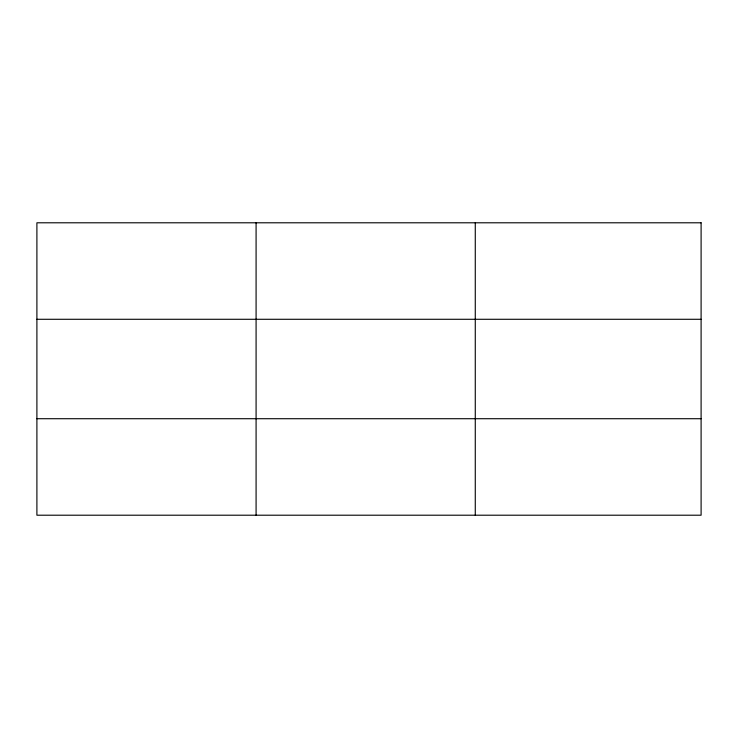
<?xml version="1.0" encoding="UTF-8"?>
<svg xmlns="http://www.w3.org/2000/svg" width="738" height="738" viewBox="0 0 738 738"><rect width="100%" height="100%" fill="white"/><g stroke="black" fill="none" stroke-linecap="round" stroke-linejoin="round"><path stroke-width="1.11" d="M256.086 515.207L256.086 222.793M475.272 515.207L475.272 222.793M36.9 319.286L701.1 319.286M36.9 418.714L701.1 418.714M701.1 222.793L701.1 515.207L36.9 515.207L36.9 222.793L701.1 222.793"/></g></svg>
